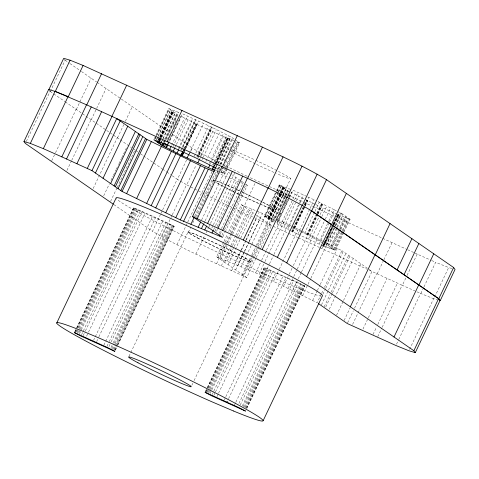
<?xml version="1.0" encoding="UTF-8"?>
<svg xmlns="http://www.w3.org/2000/svg" width="479" height="479" viewBox="0 0 479 479"><rect width="100%" height="100%" fill="white"/><g stroke="black" fill="none" stroke-linecap="round" stroke-linejoin="round"><path stroke-width="0.36" stroke-dasharray="2.4 1.8" d="M26.327 141.431L50.097 91.369L49.032 89.938M50.307 91.465L65.138 60.222L64.425 59.27M51.714 160.746L55.199 153.406M55.516 152.735L76.119 109.35M76.323 109.446L91.16 78.209M66.946 170.392L71.389 161.046M71.706 160.375L91.04 119.66M91.244 119.756L96.291 109.122M96.608 108.458L106.075 88.519M93.177 188.516L117.265 137.79M117.475 137.88L123.786 124.588M125.36 121.265L132.306 106.643M103.692 195.785L109.398 183.768M110.984 180.433L113.2 175.757M113.517 175.092L116.056 169.752M116.373 169.081L118.588 164.411M118.906 163.746L121.438 158.405M121.756 157.735L126.827 147.059M110.565 201.419L116.9 188.067M117.217 187.403L134.964 150.023M154.154 139.054L155.735 135.731M156.052 135.066L168.674 108.482L179.733 112.87M155.124 138.682L156.07 136.689M156.388 136.024L169.327 108.775M155.112 138.832L169.315 108.919M156.555 139.341L170.758 109.428M156.519 139.802L157.783 137.144M158.094 136.479L170.722 109.895M157.98 139.994L172.183 110.086M158.238 140.107L159.501 137.449M159.818 136.784L172.129 110.865M158.633 140.287L159.896 137.629M160.214 136.964L172.835 110.38M158.878 140.551L160.142 137.892M160.459 137.228L172.763 111.308L168.674 108.482M158.968 140.616L160.231 137.958M160.549 137.293L172.859 111.368M159.064 140.676L172.763 111.308M159.16 140.748L160.423 138.09M160.74 137.425L173.045 111.499M159.262 140.814L160.525 138.156M160.836 137.491L172.949 111.433M159.974 140.682L174.176 110.775M160.214 140.592L161.16 138.599M161.477 137.934L173.787 112.014M161.309 142.227L162.567 139.569M162.884 138.904L175.194 112.984M161.501 141.994L162.764 139.335M163.082 138.671L176.021 111.421M163.028 142.538L164.291 139.88M164.608 139.215L176.601 113.954M163.986 142.317L177.242 114.397L173.147 111.571M164.141 142.221L165.087 140.227M165.405 139.563L178.344 112.308M74.682 331.935L133.695 207.652L167.638 222.969L174.188 226.411L118.062 344.611M164.638 142.61L165.584 140.616M165.896 139.952L177.889 114.697L177.242 114.397M75.143 331.45L133.695 207.652M75.317 332.121L76.921 328.744M77.245 328.067L134.33 207.844M167.345 139.227L169.554 134.575M173.344 126.6L176.182 120.612M76.077 332.001L77.682 328.624M77.999 327.947L134.767 208.395L133.833 207.844M76.939 331.971L78.544 328.594M78.867 327.917L135.629 208.371M77.592 332.797L79.197 329.42M79.52 328.744L136.281 209.191L134.767 208.395M167.5 143.922L168.446 141.928M168.764 141.263L180.757 116.008L197.103 124.48L228.261 138.718L216.903 162.644M168.129 143.628L182.331 113.715L211.131 126.881L230.992 136.958L234.099 139.108M168.153 144.221L181.403 116.301M78.79 332.791L80.071 330.091M80.394 329.414L137.479 209.185M79.484 333.731L138.18 210.125L136.281 209.191M81.55 334.701L140.245 211.095L174.188 226.411M171.674 145.239L184.613 117.984M83.178 335.617L85.106 331.564M85.424 330.893L142.191 211.341M172.997 146.664L187.517 116.086M175.2 147.047L176.146 145.053M176.464 144.389L188.139 119.798M86.585 336.18L88.19 332.803M88.507 332.127L144.957 213.251M178.499 148.364L192.702 118.457M178.996 148.957L191.935 121.702M180.787 150.22L195.3 119.642M182.679 147.041L195.618 119.792M181.511 150.55L182.457 148.556M182.768 147.891L196.025 119.978M183.02 150.939L183.966 148.945M184.277 148.28L195.959 123.684M183.2 151.059L184.146 149.065M184.457 148.4L196.139 123.81M93.549 340.359L152.556 216.077M183.906 150.669L196.528 124.085M183.87 151.627L198.384 121.055M183.984 151.603L184.93 149.61M185.247 148.945L196.923 124.354M184.164 151.729L185.11 149.735M185.427 149.071L197.103 124.48M96.632 341.593L98.554 337.539M98.878 336.863L155.322 217.987M189.061 154.004L203.581 123.426M255.93 258.229L246.739 277.586C215.023 262.827 182.637 249.152 152.496 231.285L160.74 213.933M161.058 213.263L162.321 210.592M162.638 209.928L177.218 179.224L186.756 184.84L196.222 164.896M186.576 160.04L177.428 179.314L171.099 174.991M189.421 154.058L190.367 152.065M190.678 151.4L192.259 148.077L170.847 133.282M103.913 345.096L162.926 220.813M194.252 156.376L195.516 153.717M195.833 153.052L208.772 125.803M196.929 156.789L211.131 126.881M106.997 346.329L108.919 342.275M109.242 341.599L165.686 222.723M197.108 156.914L198.055 154.921M198.372 154.256L211.311 127.001M198.767 154.525L211.706 127.276M197.899 157.459L198.845 155.465M199.156 154.801L212.095 127.546M198.072 157.579L199.024 155.585M199.336 154.921L212.275 127.671M108.943 346.574L110.871 342.521M111.188 341.844L167.638 222.969M161.824 236.806L170.698 218.119M171.015 217.448L171.967 215.448M172.284 214.778L186.547 184.744L189.391 186.223M200.641 155.591L201.587 153.597L192.259 148.077M199.743 158.848L200.689 156.855M201.006 156.19L212.682 131.599M111.008 347.538L112.936 343.491M113.254 342.814L169.704 223.938M111.709 348.484L113.954 343.754M114.277 343.078L170.398 224.879M202.09 159.561L203.036 157.567M203.353 156.902L216.292 129.653M112.583 349.149L114.828 344.425M115.152 343.748L171.596 224.873M113.559 349.299L172.248 225.699M114.098 349.945L116.343 345.221M116.666 344.545L173.111 225.669M114.858 349.826L173.548 226.226M115.032 350.502L117.277 345.772M117.6 345.096L174.045 226.22M115.499 350.017L116.78 347.311M205.886 161.471L220.089 131.563M209.413 163.279L223.615 133.372M210.455 163.746L211.401 161.752M211.718 161.088L223.394 136.491M212.616 164.962L213.879 162.303M214.197 161.639L226.818 135.054M213.269 165.261L214.532 162.603M214.849 161.938L227.471 135.347M213.862 165.842L214.49 164.513M214.808 163.848L227.118 137.928L234.045 140.575M214.041 165.968L214.67 164.638M214.987 163.974L227.297 138.048M176.991 244.763L187.451 222.741M187.768 222.07L201.713 192.702L220.855 202.144L235.057 172.236M214.436 166.237L215.065 164.908M215.382 164.243L227.687 138.323M212.017 171.524L201.916 192.798L190.049 186.565M214.388 166.578L215.969 163.255M216.119 162.884L228.908 136.006M215.778 164.519L228.082 138.593M214.059 168.626L215.005 166.632M217.717 163.249L230.339 136.659M218.202 163.638L229.884 139.042M218.37 163.543L230.992 136.958M194.684 216.268L215.604 172.212L228.154 177.398M217.502 169.123L219.394 165.135M219.705 164.471L232.333 137.886M128.989 356.376L188.002 232.093M188.343 232.285L190.882 226.944M192.78 222.939L194.366 219.604M195.636 216.933L213.065 180.224M215.628 170.506L217.37 171.171L219.262 167.183M220.526 164.525L232.201 139.934M213.275 180.314L219.586 167.021M220.849 164.363L228.106 149.077M196.6 217.628L204.838 200.276M205.156 199.605L207.688 194.27M208.006 193.6L210.227 188.93M210.544 188.259L213.077 182.918M213.394 182.254L215.616 177.583M215.933 176.913L218.466 171.572M218.783 170.907L220.37 167.566M224.262 161.178L225.837 157.854M230.255 148.55L231.836 145.227M222.442 168.219L220.55 172.206L224.729 174.117L227.25 168.8M221.202 172.506L223.729 167.189M224.04 166.524L236.033 141.269L239.56 142.88L227.567 168.135M222.639 173.164L225.16 167.848M225.477 167.183L237.47 141.922M223.388 173.194L238.219 141.952M201.635 219.933L222.873 175.212M224.076 173.817L226.597 168.5M226.914 167.836L238.907 142.58M203.88 223.549L204.94 221.298M205.15 220.879L228.285 172.153M195.929 254.115L204.802 235.423M206.072 232.752L208.605 227.411M208.922 226.747L210.191 224.076M210.509 223.412L220.651 202.048L241.506 211.832L255.073 183.253M211.796 228.136L213.065 225.465M213.383 224.795L235.884 177.404M213.61 229.669L215.191 226.333M215.508 225.663L236.746 180.942M214.933 231.189L216.837 227.184M217.155 226.519L239.338 179.793L232.375 174.979M216.496 231.381L217.448 229.381M219.238 233.279L221.142 229.273M221.46 228.609L243.326 182.547M220.244 234.003L221.508 231.333M221.981 235.171L223.25 232.501M224.519 229.836L246.068 184.445L247.314 185.307L225.765 230.692M222.909 236.704L225.447 231.363M246.739 277.586L216.652 256.798L223.627 242.111M223.944 241.446L227.429 234.099M228.699 231.435L241.374 204.731L255.912 210.736M217.903 257.66L224.873 242.973M225.19 242.308L228.675 234.961M229.944 232.291L242.625 205.593M216.58 263.803L226.088 243.781M226.405 243.11L230.842 233.77M231.159 233.099L241.296 211.742L297.651 237.494M219.957 258.163L226.932 243.476M227.25 242.811L231.369 234.129M231.686 233.465L244.679 206.096M220.645 259.552L227.932 244.2M228.249 243.536L232.369 234.854M232.686 234.189L245.368 207.491M221.292 265.959L230.8 245.931M230.992 245.428L235.554 235.919M235.746 235.417L248.11 209.383M224.633 262.312L232.237 246.29M232.554 245.625L236.991 236.279M237.309 235.608L249.355 210.245M227.226 261.163L233.884 247.146M234.201 246.475L238.32 237.8M238.638 237.129L251.948 209.095M228.088 264.695L252.81 212.634M234.494 264.163L240.829 250.81M241.147 250.146L245.589 240.799M245.901 240.135L259.217 212.095M231.656 270.695L241.165 250.673M241.482 250.002L245.919 240.662M246.236 239.991L256.379 218.634M235.686 269.946L244.242 251.93M244.559 251.259L248.679 242.584M248.996 241.913L260.408 217.885M237.8 265.528L244.134 252.176M244.452 251.505L248.888 242.164M249.206 241.494L262.516 213.46M285.903 196.408L273.599 222.328L272.946 222.028L264.378 216.113L276.06 191.516M276.371 190.852L279.215 184.87L290.963 189.54M241.099 266.887L276.706 191.816M277.024 191.151L279.862 185.169M265.019 216.55L276.694 191.959M277.012 191.295L279.856 185.313M266.462 217.059L278.137 192.468M278.455 191.804L281.293 185.822M266.426 217.526L278.101 192.929M278.419 192.265L281.257 186.283M267.893 217.717L282.724 186.475M267.833 218.496L279.826 193.241M280.143 192.576L282.664 187.259M264.378 216.113L268.539 218.011L280.221 193.42M280.532 192.756L283.376 186.774M268.474 218.939L280.466 193.684M280.778 193.019L283.305 187.702L279.215 184.87M268.563 218.999L280.556 193.744M280.874 193.079L283.394 187.762M266.635 223.322L280.646 193.809M280.838 193.408L283.305 187.702M242.027 275.437L251.535 255.409M251.852 254.744L255.972 246.062M256.289 245.398L266.749 223.37M268.755 219.131L280.748 193.875M281.059 193.211L283.586 187.894M268.851 219.202L280.844 193.947M281.161 193.282L283.484 187.828M268.539 218.011L269.881 218.406L281.556 193.815M281.874 193.151L284.712 187.169M269.491 219.645L281.484 194.384M281.802 193.72L284.328 188.403M243.284 275.203L256.283 247.835M257.546 245.164L268.006 223.136M191.857 385.29L192.821 383.266M194.103 380.56L250.553 261.684M250.894 261.875L257.87 247.194M258.187 246.523L275.617 209.814M275.82 209.904L282.766 195.282M283.083 194.618L290.657 178.667M270.898 220.615L282.891 195.36M283.209 194.696L285.735 189.379M269.881 218.406L271.725 219.053L282.46 196.456M282.772 195.791L286.562 187.816M248.367 269.887L254.391 257.205M254.708 256.54L273.09 217.825M272.306 221.585L284.616 195.666M284.933 195.001L287.143 190.349M272.946 222.028L285.256 196.109M285.568 195.444L287.777 190.792L283.688 187.96M256.247 257.564L260.684 248.218M261.001 247.553L271.461 225.525L256.319 215.059M284.783 197.342L274.048 219.939L271.725 219.053M285.095 196.677L288.885 188.702M286.22 195.743L288.43 191.091M279.485 214.957L281.059 211.634M284.849 203.659L286.424 200.336M277.137 220.394L279.347 215.742M279.664 215.077L281.239 211.754M282.502 209.095L287.238 199.126M288.502 196.468L289.448 194.474M288.771 197.713L276.461 223.639L290.322 230.656M289.082 197.049L291.292 192.396L315.188 204.323M278.036 221.346L289.082 198.084M289.4 197.42L292.867 190.109L305.841 196.037M277.113 223.933L289.418 198.013M289.735 197.348L291.945 192.696M255.636 272.892L261.342 260.875M261.66 260.205L266.096 250.864M266.414 250.194L280.359 220.825M280.317 225.615L292.627 199.695M292.944 199.03L295.154 194.378M216.652 256.798L258.935 274.251L264.642 262.241M264.959 261.57L283.658 222.19L290.879 225.717M283.221 223.717L293.322 202.449M294.585 199.791L298.058 192.48M205.359 391.654L206.964 388.277M207.287 387.601L264.372 267.378L303.794 285.388L304.866 286.131L246.817 408.383M205.503 391.846L207.108 388.469M207.431 387.792L264.372 267.378M283.843 227.429L296.154 201.503M296.471 200.839L298.68 196.186M206 391.84L207.605 388.463M207.922 387.792L265.013 267.563M206.76 391.72L208.042 389.02M208.359 388.343L265.45 268.12L264.516 267.563M207.299 392.367L208.904 388.99M209.227 388.313L266.312 268.09M208.275 392.517L209.557 389.816M209.88 389.14L266.965 268.917L265.45 268.12M263.486 276.479L269.192 264.462M269.509 263.797L273.629 255.121M273.946 254.451L288.208 224.412M288.412 226.088L299.141 203.491M299.453 202.827L303.243 194.851M209.467 392.511L210.431 390.487M210.754 389.81L268.162 268.911M287.645 229.333L299.95 203.413M300.267 202.749L302.477 198.096M210.167 393.451L268.857 269.851L266.965 268.917M212.233 394.421L213.514 391.72M213.838 391.044L270.922 270.821L304.866 286.131M303.027 207.389L291.663 231.315L322.145 245.517M304.285 204.731L306.494 200.078M213.862 395.343L215.143 392.636M215.466 391.966L272.874 271.06M291.843 231.441L306.674 200.204M292.238 231.716L303.596 207.784M304.86 205.126L307.069 200.473M294.094 228.687L304.506 206.754M304.824 206.09L308.925 197.45M292.633 231.986L304.626 206.73M304.937 206.066L307.464 200.749M292.807 232.111L307.644 200.875M216.945 396.576L218.226 393.876M218.55 393.199L275.635 272.97M273.497 281.377L278.886 270.024M279.203 269.36L298.219 229.309M297.681 234.333L309.697 209.125M310.015 208.461L314.116 199.821M224.226 400.079L225.507 397.378M225.831 396.702L283.239 275.802M304.476 233.435L314.577 212.161M314.895 211.496L319.313 202.192M228.597 398.612L286.005 277.706M322.523 242.685L306.835 234.512L316.619 213.903M316.936 213.239L321.672 203.27L316.068 200.713M307.015 234.632L316.799 214.029M317.116 213.365L321.852 203.395M307.41 234.908L317.194 214.305M317.511 213.64L322.241 203.671M283.508 286.268L288.897 274.922M289.214 274.257L292.064 268.246M293.334 265.576L317.589 214.574M317.9 213.909L322.636 203.94M307.985 235.303L317.769 214.7M318.08 214.035L322.816 204.066L321.672 203.27M308.392 239.231L318.804 217.298M320.068 214.64L323.223 207.994M312.003 237.285L321.469 217.346M321.786 216.682L326.834 206.048L322.816 204.066M288.059 288.496L293.447 277.149M293.765 276.479L296.932 269.803M297.249 269.138L312.781 236.428M234.596 404.815L235.554 402.791M235.878 402.115L293.603 280.538M315.799 239.195L324.948 219.915M325.265 219.25L330.63 207.952L326.834 206.048M238.961 403.348L296.369 282.448M292.609 290.723L297.998 279.371M298.315 278.706L301.165 272.701M301.483 272.03L317.332 238.656M240.266 404.941L298.315 282.688M319.319 241.003L328.474 221.723M328.792 221.058L334.156 209.76L330.63 207.952M242.332 405.911L300.381 283.658M319.098 244.122L329.199 222.855M329.516 222.19L333.935 212.886M243.033 406.851L301.081 284.598M244.224 406.845L302.279 284.592M244.877 407.671L302.926 285.418M245.745 407.641L303.794 285.388M332.803 227.741L323.972 246.35L322.822 245.559L332.606 224.95M332.923 224.286L333.869 222.292M334.18 221.627L337.653 214.317L350.101 219.274L344.102 231.902M323.002 245.679L332.785 225.076M333.103 224.412L337.833 214.442M321.924 248.583L332.971 225.322M333.288 224.657L336.761 217.346L381.931 237.991M246.182 408.198L304.231 285.945M323.397 245.955L333.18 225.352M333.492 224.687L338.228 214.718M324.612 243.637L332.504 227.022M333.767 224.364L339.443 212.401M246.679 408.192L304.728 285.945M323.792 246.224L332.941 226.95M334.204 224.292L338.623 214.987M334.067 225.082L338.803 215.113L337.653 214.317M326.049 244.29L334.57 226.345M334.887 225.681L340.88 213.053M322.822 245.559L325.588 246.673L334.426 228.064M335.689 225.405L340.419 215.436M343.784 232.566L335.264 250.511L326.702 244.589L335.222 226.645M335.539 225.98L341.533 213.353L338.012 211.742M302.62 295.615L307.692 284.933M308.009 284.269L310.542 278.928M310.859 278.263L327.343 243.554M328.037 245.517L336.557 227.567M336.875 226.902L342.874 214.275M325.588 246.673L327.905 247.565L337.06 228.285M337.378 227.621L342.742 216.322M327.905 247.565L329.75 248.206L344.581 216.969M330.983 247.547L339.503 229.603M339.821 228.938L345.814 216.31M329.75 248.206L331.091 248.601L339.922 229.992M340.24 229.327L345.922 217.364M331.743 248.9L340.575 230.291M340.892 229.627L346.574 217.664M333.174 249.553L342.012 230.944M342.329 230.279L348.011 218.316M333.929 249.583L342.449 231.638M342.766 230.974L348.76 218.346M334.611 250.212L343.132 232.267M343.449 231.602L349.448 218.975M312.625 300.513L317.068 291.166M317.379 290.496L319.918 285.161M320.235 284.49L337.348 248.445M321.295 294.058L317.176 302.734L258.935 274.251M321.613 293.393L323.199 290.052M324.469 287.382L341.898 250.673L324.002 241.919M322.864 294.25L325.397 288.915M325.714 288.244L343.144 251.535M321.481 304.824L328.139 290.807M328.456 290.142L345.886 253.427M324.223 306.722L329.929 294.705M331.199 292.034L348.628 255.325M325.792 306.913L332.127 293.567M332.444 292.897L349.88 256.187M329.241 309.302L353.328 258.57M336.527 315.218L343.18 301.201M343.497 300.537L360.932 263.821M344.126 320.475L350.149 307.787M347.58 322.858L353.286 310.847M354.55 308.177L371.985 271.461L341.898 250.673M352.61 324.343L376.698 273.617M377.212 273.85L383.523 260.558M383.841 259.893L392.05 242.613M362.974 329.085L368.046 318.403M368.363 317.733L387.062 278.353M373.021 334.486L376.506 327.145M377.775 324.475L397.426 283.089M377.733 336.641L381.853 327.965M382.17 327.295L402.138 285.245L414.88 290.897M405.815 278.03L402.342 285.34L367.776 269.539M407.078 275.365L417.179 254.098L431.034 260.241M396.528 344.161L398.426 340.156M398.744 339.491L420.616 293.435L433.836 298.782L448.667 267.545L452.212 268.593M423.664 287.544L420.819 293.525L415.335 291.094M423.975 286.879L435.656 262.288L448.667 267.545M409.545 349.419L433.633 298.686L437.381 299.83M217.37 171.171L218.598 171.602M229.477 177.943L240.051 182.307M240.709 182.577L244.015 183.942M245.332 184.487L247.314 185.307M256.57 211.005L277.054 219.46M277.712 219.735L283.658 222.19M431.693 260.534L435.656 262.288M307.746 196.911L315.416 200.414M287.777 190.792L289.861 191.744M315.859 204.629L336.366 213.999M336.976 214.275L338.803 215.113M286.861 194.546L247.679 176.529M287.538 194.851L303.045 201.94M303.722 202.252L312.488 206.257M313.158 206.563L334.061 216.113M382.607 238.303L406.988 249.445M407.671 249.751L414.461 252.858M415.137 253.169L417.179 254.098M276.269 220.538L290.358 226.98M291.735 227.609L300.584 231.65M301.231 231.95L306.835 234.512M323.175 242.979L326.702 244.589M331.091 248.601L335.264 250.511M322.75 245.793L323.972 246.35M298.327 237.8L319.23 247.356M319.9 247.661L367.1 269.228M247.014 176.218L222.627 164.459M268.857 269.851L270.922 270.821M138.18 210.125L140.245 211.095M291.549 226.046L300.89 230.615M301.554 230.944L323.337 241.596M221.975 164.135L201.587 153.597M334.156 209.76L336.719 211.107M235.279 139.916L239.56 142.88M341.533 213.353L350.101 219.274M227.118 137.928L228.261 138.718M221.268 167.303L231.794 174.578M241.135 181.032L244.422 183.307M65.138 60.222L69.371 63.15M69.982 63.569L80.873 71.096M81.478 71.515L96.53 81.921M97.123 82.328L170.237 132.857M216.161 168.195L219.268 170.344M221.035 171.566L224.729 174.117M241.374 204.731L255.732 214.652M50.097 91.369L53.331 93.555M53.732 93.878L64.827 101.5M65.228 101.823L119.918 139.575M120.187 139.808L131.372 147.538M133.988 149.298L135.216 150.143M135.826 150.568L138.275 152.256M140.479 153.831L143.167 155.639M143.538 155.944L162.13 168.746M162.525 169.063L166.411 171.704M166.812 172.027L170.698 174.667M113.918 204.623L152.496 231.285M321.319 296.13A114.224 5.58 25.4 0 1 292.729 286.005L271.461 276.928A114.224 5.58 25.4 0 1 116.163 198.342M236.913 189.678A34.614 1.688 25.4 0 1 275.79 209.82A34.614 1.688 25.4 0 1 239.728 194.678M239.099 194.378A34.614 1.688 25.4 0 1 236.65 193.181M235.345 192.54A34.614 1.688 25.4 0 1 224.382 186.996M223.765 186.672A34.614 1.688 25.4 0 1 215.418 182.002M213.784 180.882A34.614 1.688 25.4 0 1 214.287 180.314M215.897 180.793A34.614 1.688 25.4 0 1 236.255 189.379M255.78 160.309A34.614 1.688 25.4 0 1 288.771 177.146A34.614 1.688 25.4 0 1 276.575 173.578M274.012 172.452A34.614 1.688 25.4 0 1 255.816 164.046M255.187 163.74A34.614 1.688 25.4 0 1 230.896 151.16M229.225 150.089A34.614 1.688 25.4 0 1 229.118 149.071M232.195 150.077A34.614 1.688 25.4 0 1 255.097 159.992M262.558 202.12A34.614 1.688 25.4 0 1 261.54 204.719M258.971 203.599A34.614 1.688 25.4 0 1 239.518 194.582M238.895 194.282A34.614 1.688 25.4 0 1 234.488 192.127M233.842 191.81A34.614 1.688 25.4 0 1 215.855 182.301M213.58 180.787A34.614 1.688 25.4 0 1 215.688 180.703M217.155 181.218A34.614 1.688 25.4 0 1 226.465 185.02M227.148 185.313A34.614 1.688 25.4 0 1 236.051 189.289M237.368 189.888A34.614 1.688 25.4 0 1 241.422 191.774M242.105 192.091A34.614 1.688 25.4 0 1 261.881 201.773M197.306 237.823A34.614 1.688 25.4 0 0 249.535 261.69A34.614 1.688 25.4 0 0 210.988 241.165A34.614 1.688 25.4 0 0 197.306 237.823M197.647 238.009A34.614 1.688 25.4 0 0 249.882 261.881A34.614 1.688 25.4 0 0 211.329 241.35A34.614 1.688 25.4 0 0 197.647 238.009"/><path stroke-width="0.72" d="M113.307 204.204L25.375 143.431L23.95 141.521L48.672 89.459L55.259 91.441L68.275 96.692L83.107 65.455L262.42 147.149C284.071 157.387 305.973 167.285 326.504 179.667L453.625 267.522L455.05 269.432L440.219 300.668L438.788 298.758L311.667 210.91L302.135 205.293L277.413 257.355L286.741 262.875L413.862 350.73L415.287 352.64L440.009 300.572L438.584 298.662L311.464 210.814L286.741 262.875M48.876 89.555L63.713 58.312L70.09 60.204L83.107 65.455M23.95 141.521L30.333 143.413L55.055 91.345L86.753 104.883L101.584 73.646M55.259 91.441L70.09 60.204M30.333 143.413L43.344 148.664L68.066 96.602M43.344 148.664L61.821 156.855L86.543 104.787L247.589 178.386L262.42 147.149M66.533 159.01L91.255 106.943M76.903 163.746L101.626 111.685M111.882 116.367L126.713 85.13M87.274 168.482L111.99 116.421M217.232 164.513L192.51 216.58L222.597 237.368L180.308 219.915L122.067 191.432L91.986 170.638L116.708 118.576L146.79 139.365L205.03 167.848L214.281 171.668M95.441 173.027L120.157 120.959M103.039 178.278L127.761 126.211M110.637 183.529L135.359 131.468M114.092 185.918L138.814 133.851M115.337 186.78L140.06 134.713M118.079 188.672L142.802 136.611M56.732 323.02L116.068 198.067A114.224 5.58 25.4 0 1 218.61 240.398A114.224 5.58 25.4 0 1 322.487 295.717L263.151 420.67M120.822 190.57L145.544 138.503M122.067 191.432L146.79 139.365M126.618 193.654L151.34 141.592M157.292 142.101L157.926 140.772M213.544 166.506L212.281 169.165L213.43 169.955L182.271 155.717L162.405 145.64L157.932 142.544L158.561 141.215M158.022 142.61L158.657 141.281M158.112 142.67L158.747 141.341M158.214 142.742L158.842 141.413M158.315 142.808L158.944 141.479M158.95 143.251L159.902 141.257M160.363 144.221L161.309 142.227M161.77 145.197L162.716 143.203M136.629 198.551L161.351 146.484M162.405 145.64L163.668 142.982M163.058 145.933L164.321 143.275M164.489 146.592L165.752 143.934M167.171 141.634L182.002 110.398M165.92 147.245L167.183 144.586M166.572 147.544L167.836 144.886M169.782 149.226L171.039 146.568M146.64 203.449L171.362 151.382M173.308 151.035L174.883 147.712M151.19 205.671L175.913 153.609M177.104 152.945L178.685 149.622M155.741 207.898L180.463 155.831M181.122 154.927L182.703 151.603M181.302 155.046L182.882 151.723M181.697 155.322L183.277 151.999M182.092 155.591L183.667 152.268M182.271 155.717L183.846 152.394M187.139 157.944L188.714 154.621M165.752 212.79L190.474 160.728M197.851 162.836L199.426 159.513M175.757 217.688L200.479 165.626M180.308 219.915L205.03 167.848M208.563 167.734L209.826 165.075M183.613 221.274L208.335 169.213M212.46 169.291L213.406 167.297M190.882 224.28L194.366 216.933M197.222 218.729L221.945 166.668M222.46 166.902L237.291 135.665M198.15 227.28L200.683 221.939M201.449 228.645L203.671 223.968M207.587 223.465L232.309 171.404M204.755 230.004L206.659 225.998M212.023 233.004L213.293 230.333M217.951 228.208L242.673 176.14M219.292 236.003L219.927 234.674M192.51 216.58L222.663 230.357L247.386 178.296L268.24 188.079L283.071 156.843M277.413 257.355L243.308 240.051L268.03 187.984L287.178 197.426L302.01 166.189M262.247 249.397L286.969 197.33L302.339 205.383L317.176 174.146M311.667 210.91L326.504 179.667M226.669 402.665L227.309 401.312M306.602 276.605L331.324 224.537M331.534 224.633L346.365 193.396M350.305 306.805L375.021 254.738M375.231 254.834L390.062 223.591M397.079 269.934L411.91 238.692M404.025 274.73L418.856 243.494M394.001 337L418.724 284.939M418.927 285.029L433.758 253.792M413.862 350.73L438.584 298.662M438.788 298.758L453.625 267.522M415.287 352.64L408.91 350.754L395.894 345.497L347.263 323.529L318.427 303.596M212.281 169.165L215.047 170.284M215.508 167.901L196.3 158.118L180.787 151.029L165.141 143.88L166.285 144.67L153.843 139.718L157.932 142.544M61.821 156.855L91.986 170.638M222.663 230.357L243.308 240.051M74.999 332.797L74.359 332.606L80.909 336.048L114.852 351.364L108.302 347.922L74.999 332.797M205.677 392.517L205.042 392.331L211.592 395.774L245.535 411.09L238.985 407.647L205.677 392.517M233.399 410.958L212.125 401.881A114.224 5.58 25.4 0 1 57.187 323.774A114.224 5.58 25.4 0 1 194.612 382.446A114.224 5.58 25.4 0 1 233.399 410.958M137.97 362.777A34.614 1.688 25.4 0 0 190.205 386.643A34.614 1.688 25.4 0 0 151.651 366.118A34.614 1.688 25.4 0 0 137.97 362.777"/></g></svg>
